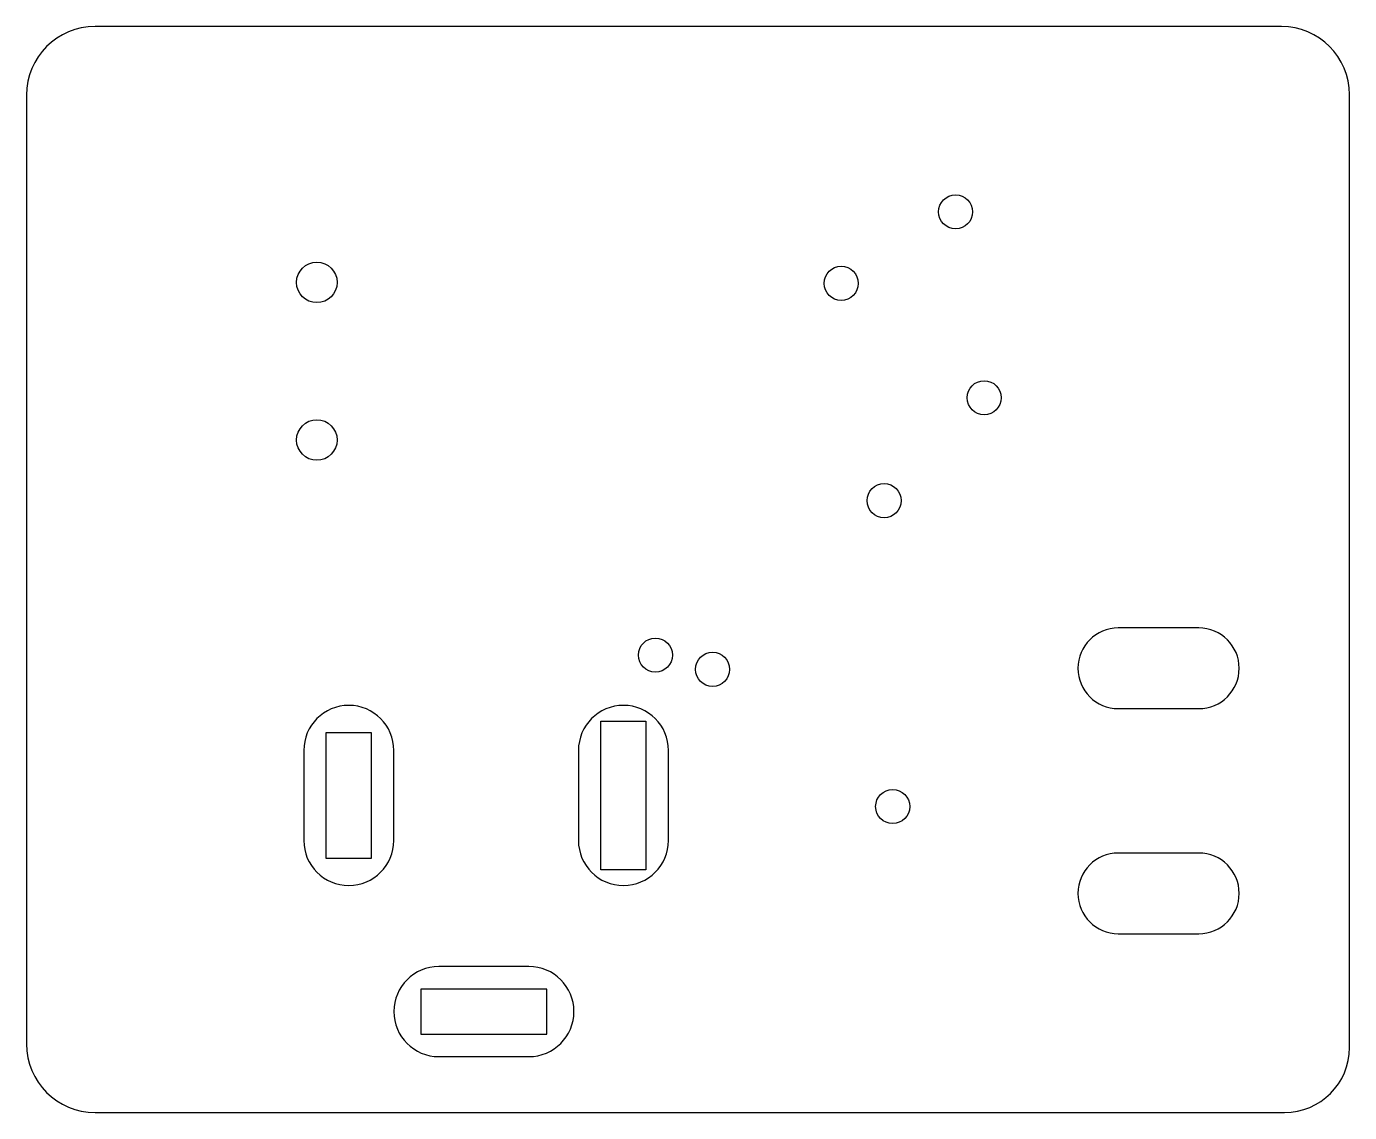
# Model space of a CAD drawing. Extents: x 0 to 29.4, y 0 to 24.1.
import ezdxf

# ---------------------------------------------------------------- set-up
doc = ezdxf.new("R2010")
doc.units = 0
for name, color, linetype in [('17', 82, 'CONTINUOUS'), ('18', 82, 'CONTINUOUS'), ('20', 251, 'CONTINUOUS'), ('46', 140, 'CONTINUOUS')]:
    doc.layers.add(name, color=color, linetype=linetype)

# ---------------------------------------------------------------- blocks, each defined once
blk = doc.blocks.new('LONGP100')
blk.add_lwpolyline([(-0.5, -0.5), (0.5, -0.5, 1), (0.5, 0.5), (-0.5, 0.5, 1)], format="xyb", close=True)
blk = doc.blocks.new('ROUNDV')
blk.add_circle((0, 0), 0.5)

msp = doc.modelspace()

# ---------------------------------------------------------------- linework, layer by layer
at = {"layer": '20'}
for p, q in [((27.874, 24.12), (1.524, 24.12)), ((0, 22.596), (0, 1.524)), ((29.388, 1.448), (29.388, 22.606)), ((1.524, 0), (27.94, 0))]:
    msp.add_line(p, q, dxfattribs=at)
for centre in [(6.45, 18.436), (6.45, 14.936)]:
    msp.add_circle(centre, 0.45, dxfattribs=at)
for centre, radius, start, end in [((1.524, 22.596), 1.524, 90, 180), ((27.874, 22.606), 1.514, 0, 90), ((1.524, 1.524), 1.524, 180, 270), ((27.94, 1.448), 1.448, 270, 0)]:
    msp.add_arc(centre, radius, start, end, dxfattribs=at)
at = {"layer": '46'}
for p, q in [((12.76, 5.392), (12.76, 8.692)), ((12.76, 8.692), (13.76, 8.692)), ((13.76, 8.692), (13.76, 5.392)), ((6.66, 5.642), (6.66, 8.442)), ((6.66, 8.442), (7.66, 8.442)), ((7.66, 8.442), (7.66, 5.642)), ((7.66, 5.642), (6.66, 5.642)), ((13.76, 5.392), (12.76, 5.392)), ((11.56, 2.742), (8.76, 2.742)), ((8.76, 2.742), (8.76, 1.742)), ((11.56, 1.742), (11.56, 2.742)), ((8.76, 1.742), (11.56, 1.742))]:
    msp.add_line(p, q, dxfattribs=at)

# ---------------------------------------------------------------- block references
at = {"layer": '17'}
for p, xscale, yscale, rotation in [((25.146, 9.866), 1.7907, 1.7907, 180), ((25.146, 9.866), 1.7907, 1.7907, 180), ((7.16, 7.042), 2, 2, 90), ((7.16, 7.042), 2, 2, 90), ((13.26, 7.042), 2, 2, 90), ((13.26, 7.042), 2, 2, 90), ((25.146, 4.866), 1.7907, 1.7907, 180), ((25.146, 4.866), 1.7907, 1.7907, 180)]:
    msp.add_blockref('LONGP100', p, dxfattribs=dict(at, xscale=xscale, yscale=yscale, rotation=rotation))
at = {"layer": '17', "xscale": 2, "yscale": 2}
msp.add_blockref('LONGP100', (10.16, 2.242), dxfattribs=at)
msp.add_blockref('LONGP100', (10.16, 2.242), dxfattribs=at)
at = {"layer": '18', "xscale": 0.7564, "yscale": 0.7564}
for p in [(20.6375, 20.0025), (18.0975, 18.415), (21.2725, 15.875), (19.05, 13.589), (13.97, 10.16), (15.24, 9.8425), (19.2405, 6.7945)]:
    msp.add_blockref('ROUNDV', p, dxfattribs=at)

doc.saveas('drawing.dxf')
